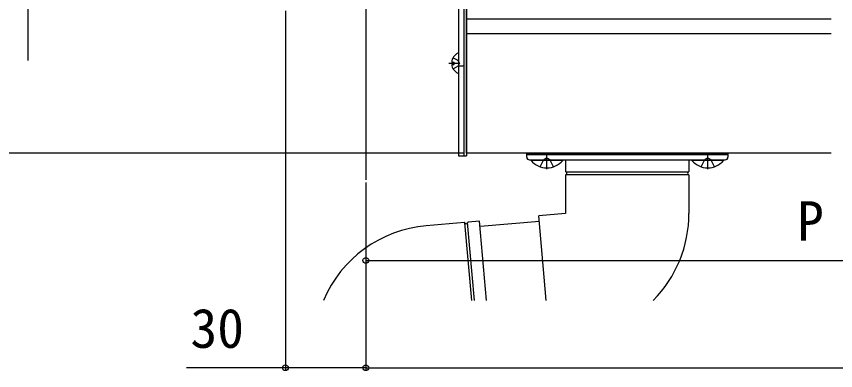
# Model space of a CAD drawing. Units: millimetres, scale not verified. Extents: x -875 to 875, y -1305 to 1298.
# Drawn here: x -715.3 to -409.8, y 9.8 to 141.9 of the extents above; entities that cross this region are included whole.
import ezdxf
from ezdxf.enums import TextEntityAlignment as Align

# ---------------------------------------------------------------- set-up
doc = ezdxf.new("R2010")
doc.units = ezdxf.units.MM
doc.header["$LTSCALE"] = 8
for name, color, linetype in [('0-4_YKK_12', 2, 'Continuous'), ('0-5_YKK_13', 4, 'Continuous'), ('0-6_YKK_D', 6, 'Continuous')]:
    doc.layers.add(name, color=color, linetype=linetype)
doc.styles.add('ＭＳ ゴシック', font='')
doc.styles.get('ＭＳ ゴシック').set_extended_font_data('MS Gothic')

msp = doc.modelspace()

# ---------------------------------------------------------------- linework, layer by layer
at = {"layer": '0-4_YKK_12'}
for p, q in [((-585, 361.9), (-585, 80.9)), ((-547.5, 90.9), (-547.5, 150.9)), ((-411.5, 140.8), (-547.5, 140.8)), ((-411.5, 135.4), (-547.5, 135.4)), ((-411.5, 90.9), (-547.5, 90.9))]:
    msp.add_line(p, q, dxfattribs=at)
at = {"layer": '0-5_YKK_13'}
for p, q in [((-550.5, 158.9), (-550.5, 89.9)), ((-548.5, 158.9), (-548.5, 89.9)), ((-548.5, 148.9), (-548.5, 89.9)), ((-547.5, 148.9), (-547.5, 89.9)), ((-552.466, 126.45), (-550.651, 125.545)), ((-550.042, 124.4), (-550.651, 125.545)), ((-550.5, 127.996), (-550.5, 120.804)), ((-554, 124.4), (-550.5, 124.4)), ((-552.978, 124.825), (-552.1, 124.825)), ((-552.466, 122.35), (-550.651, 123.255)), ((-550.042, 124.4), (-550.651, 123.255)), ((-550.5, 123.4), (-548.5, 123.4)), ((-550.5, 89.9), (-548.5, 89.9)), ((-548.5, 89.9), (-547.5, 89.9)), ((-525, 90.9), (-450, 90.9)), ((-525, 90.4), (-450, 90.4)), ((-517.5, 89.144), (-518.645, 88.535)), ((-517.5, 84.9), (-517.5, 90.9)), ((-517.5, 89.144), (-516.355, 88.535)), ((-457.5, 89.144), (-458.645, 88.535)), ((-457.5, 84.9), (-457.5, 90.9)), ((-457.5, 89.144), (-456.355, 88.535)), ((-524, 88.4), (-451, 88.4)), ((-523.4, 88.4), (-511.6, 88.4)), ((-523.4, 88.152), (-523.4, 88.4)), ((-511.6, 88.152), (-523.4, 88.152)), ((-520, 85.817), (-518.645, 88.535)), ((-515, 85.817), (-516.355, 88.535)), ((-511.6, 88.152), (-511.6, 88.4)), ((-510.5, 88.4), (-464.5, 88.4)), ((-510.5, 88.4), (-510.5, 84.071)), ((-464.5, 88.4), (-464.5, 84.071)), ((-463.4, 88.4), (-451.6, 88.4)), ((-463.4, 88.152), (-463.4, 88.4)), ((-451.6, 88.152), (-463.4, 88.152)), ((-460, 85.817), (-458.645, 88.535)), ((-455, 85.817), (-456.355, 88.535)), ((-451.6, 88.152), (-451.6, 88.4)), ((-510.5, 82.729), (-510.5, 68.4)), ((-510.404, 83.9), (-464.596, 83.9)), ((-510.404, 82.9), (-464.596, 82.9)), ((-464.5, 82.729), (-464.5, 68.4)), ((-510.5, 68.4), (-520.462, 67.528)), ((-548.235, 65.009), (-562.509, 63.76)), ((-545.526, 36.012), (-548.056, 64.928)), ((-544.522, 36.012), (-547.06, 65.016)), ((-542.585, 65.503), (-546.898, 65.126)), ((-540.005, 36.012), (-542.585, 65.503)), ((-542.419, 63.6), (-520.288, 65.536))]:
    msp.add_line(p, q, dxfattribs=at)
for points in [[(-552.978, 123.975), (-552.1, 123.975), (-552.1, 124.825)], [(-525, 89.4), (-525, 90.4), (-525, 90.9)], [(-450, 90.9), (-450, 90.4), (-450, 89.4)], [(-517.705, 36.012), (-518.457, 44.616), (-520.462, 67.528)]]:
    msp.add_lwpolyline(points, dxfattribs=at)
for centre, radius, start, end in [((-548.8, 124.4), 4.2, 117.28096, 174.19227), ((-550.654, 127.996), 0.154, 0, 117.28096), ((-548.8, 124.4), 4.2, 185.80773, 242.71904), ((-550.654, 120.804), 0.154, 242.71904, 0), ((-524, 89.4), 1, 180, 270), ((-451, 89.4), 1, 270, 0), ((-517.5, 93.1), 7.7, 219.98312, 320.01688), ((-457.5, 93.1), 7.7, 219.98312, 320.01688), ((-510.3, 84.071), 0.2, 180, 253.39845), ((-510.3, 82.729), 0.2, 106.60155, 180), ((-510.5, 83.4), 0.5, 286.60155, 73.39845), ((-464.5, 83.4), 0.5, 106.60155, 253.39845), ((-464.7, 84.071), 0.2, 286.60155, 0), ((-464.7, 82.729), 0.2, 0, 73.39845), ((-510.5, 68.4), 46, 315.2446, 0), ((-548.217, 64.81), 0.2, 21.60155, 95), ((-547.566, 65.068), 0.5, 201.60155, 348.39845), ((-546.881, 64.927), 0.2, 95, 168.39845), ((-558.5, 17.935), 46, 95, 156.86021)]:
    msp.add_arc(centre, radius, start, end, dxfattribs=at)
at = {"layer": '0-6_YKK_D'}
for p, q in [((-615, 143.9), (-615, 9.9)), ((-548.5, 90.9), (-752, 90.9)), ((-585, 79.9), (-585, 9.9)), ((-585, 79.9), (-585, 49.9)), ((-585, 79.9), (-585, 9.9)), ((-585, 50.9), (-245, 50.9)), ((-585, 10.9), (775, 10.9))]:
    msp.add_line(p, q, dxfattribs=at)
for points in [[(-711, 324.9), (-711, 309.9), (-711, 125.35)], [(-585, 10.9), (-615, 10.9), (-651.891, 10.9)]]:
    msp.add_lwpolyline(points, dxfattribs=at)
for centre in [(-585, 50.9), (-615, 10.9), (-585, 10.9), (-585, 10.9)]:
    msp.add_circle(centre, 1.075, dxfattribs=at)

# ---------------------------------------------------------------- texts
at = {"layer": '0-6_YKK_D', "style": 'ＭＳ ゴシック'}
for s, p in [('P', (-424.205, 53.9)), ('30', (-650.368, 13.9))]:
    msp.add_text(s, height=14.66, dxfattribs=at).set_placement(p, align=Align.BOTTOM_LEFT)

doc.saveas('drawing.dxf')
